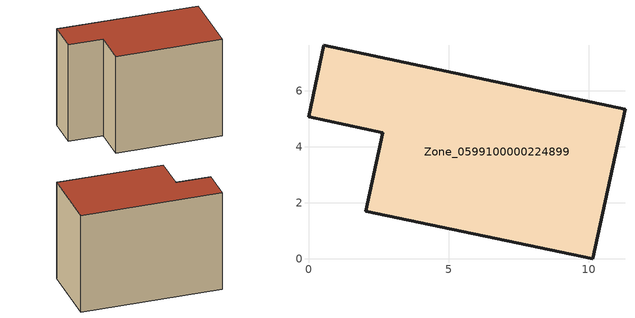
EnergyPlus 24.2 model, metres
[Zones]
Zone_0599100000224899
 floor ground (C_G): 11.29,5.35 10.14,0 2.04,1.71 2.64,4.5 0,5.07 0.55,7.63 z0
 wall outside (C_F): 10.14,0 11.29,5.35 0.55,7.63 0,5.07 2.64,4.5 2.04,1.71 10.14,0 z0:8.02
 roof outside (C_R): 2.04,1.71 10.14,0 11.29,5.35 0.55,7.63 0,5.07 2.64,4.5 z8.02
[BUILDING]
Pand.0599100000224899: North Axis=0; Terrain=City; Loads Convergence Tolerance Value=0.04; Temperature Convergence Tolerance Value=0.4; Solar Distribution=FullExterior; Maximum Number of Warmup Days=25; Minimum Number of Warmup Days=1
[Site:Location]
Rotterdam.The.Hague.AP_ZH_NLD Design_Conditions: Latitude=51.96; Longitude=4.45; Time Zone=1; Elevation=-4.5
[SITE:GROUNDTEMPERATURE:BUILDINGSURFACE]
18, 18, 18, 18, 18, 18, 18, 18, 18, 18, 18, 18
[MATERIAL] Thermal Absorptance=0.9; Solar Absorptance=0.7; Visible Absorptance=0.7
Name | Roughness | Thickness | Conductivity | Density | Specific Heat
G.TI.1975-1991 | MediumSmooth | 0.15 | 0.288461 | 540 | 1210
F.TI.1975-1991 | Rough | 0.3 | 0.230769 | 1920 | 840
R.TI.1975-1991 | MediumRough | 0.2 | 0.153846 | 1500 | 1000
[CONSTRUCTION]
C_G: G.TI.1975-1991
C_F: F.TI.1975-1991
C_R: R.TI.1975-1991
[ZONE]
Zone_0599100000224899: Type=1; Multiplier=1; Ceiling Height=Autocalculate; Volume=Autocalculate; Floor Area=autocalculate; Part of Total Floor Area=Yes
[ZONEINFILTRATION:DESIGNFLOWRATE]
Infil_Zone_0599100000224899: Zone or ZoneList or Space or SpaceList=Zone_0599100000224899; Schedule=AlwaysOn; Design Flow Rate Calculation Method=Flow/Area; Flow Rate per Floor Area=0.003; Constant Term Coefficient=1; Temperature Term Coefficient=0; Velocity Term Coefficient=0; Velocity Squared Term Coefficient=0
[HVACTEMPLATE:ZONE:IDEALLOADSAIRSYSTEM]
Zone_0599100000224899: Maximum Heating Supply Air Temperature=50; Minimum Cooling Supply Air Temperature=13; Maximum Heating Supply Air Humidity Ratio=0.0156; Minimum Cooling Supply Air Humidity Ratio=0.0077; Heating Limit=NoLimit; Cooling Limit=NoLimit; Dehumidification Control Type=ConstantSensibleHeatRatio; Cooling Sensible Heat Ratio=0.7; Dehumidification Setpoint=60; Humidification Control Type=None; Humidification Setpoint=30; Outdoor Air Method=None; Outdoor Air Flow Rate per Person=0.00944; Outdoor Air Flow Rate per Zone Floor Area=0; Outdoor Air Flow Rate per Zone=0; Demand Controlled Ventilation Type=None; Outdoor Air Economizer Type=NoEconomizer; Heat Recovery Type=None; Sensible Heat Recovery Effectiveness=0.7; Latent Heat Recovery Effectiveness=0.65
[ZONECONTROL:THERMOSTAT]
ThermostatControl_Zone_0599100000224899: Zone or ZoneList=Zone_0599100000224899; Control Type Schedule=DualSetpointControlType; Control 1=Thermostat_Zone_0599100000224899; Temperature Difference Between Cutout And Setpoint=0
[THERMOSTATSETPOINT:DUALSETPOINT]
Thermostat_Zone_0599100000224899: Heating Setpoint Temperature Schedule=HeatingSetpoint_Zone_0599100000224899; Cooling Setpoint Temperature Schedule=CoolingSetpoint_Zone_0599100000224899
[SCHEDULE:COMPACT]
HeatingSetpoint_Zone_0599100000224899: Through: 12/31, For: AllDays, Until: 24:00, 21
CoolingSetpoint_Zone_0599100000224899: Through: 12/31, For: AllDays, Until: 24:00, 24
DualSetpointControlType: Through: 12/31, For: AllDays, Until: 24:00, 4
AlwaysOn: Through: 12/31, For: AllDays, Until: 24:00, 1
